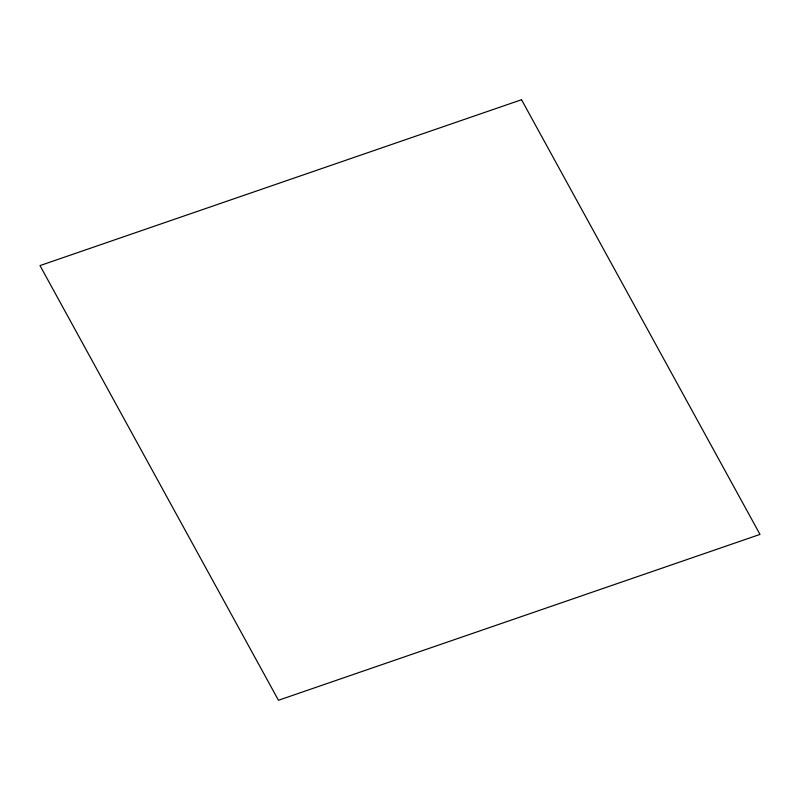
<?xml version="1.0" encoding="UTF-8"?>
<svg xmlns="http://www.w3.org/2000/svg" width="800" height="800" viewBox="0 0 800 800"><rect width="100%" height="100%" fill="white"/><g stroke="black" fill="none" stroke-linecap="round" stroke-linejoin="round"><path stroke-width="1.2" d="M521.54 99.73L40 265.59L278.46 700.27L760 534.41L521.54 99.73"/></g></svg>
